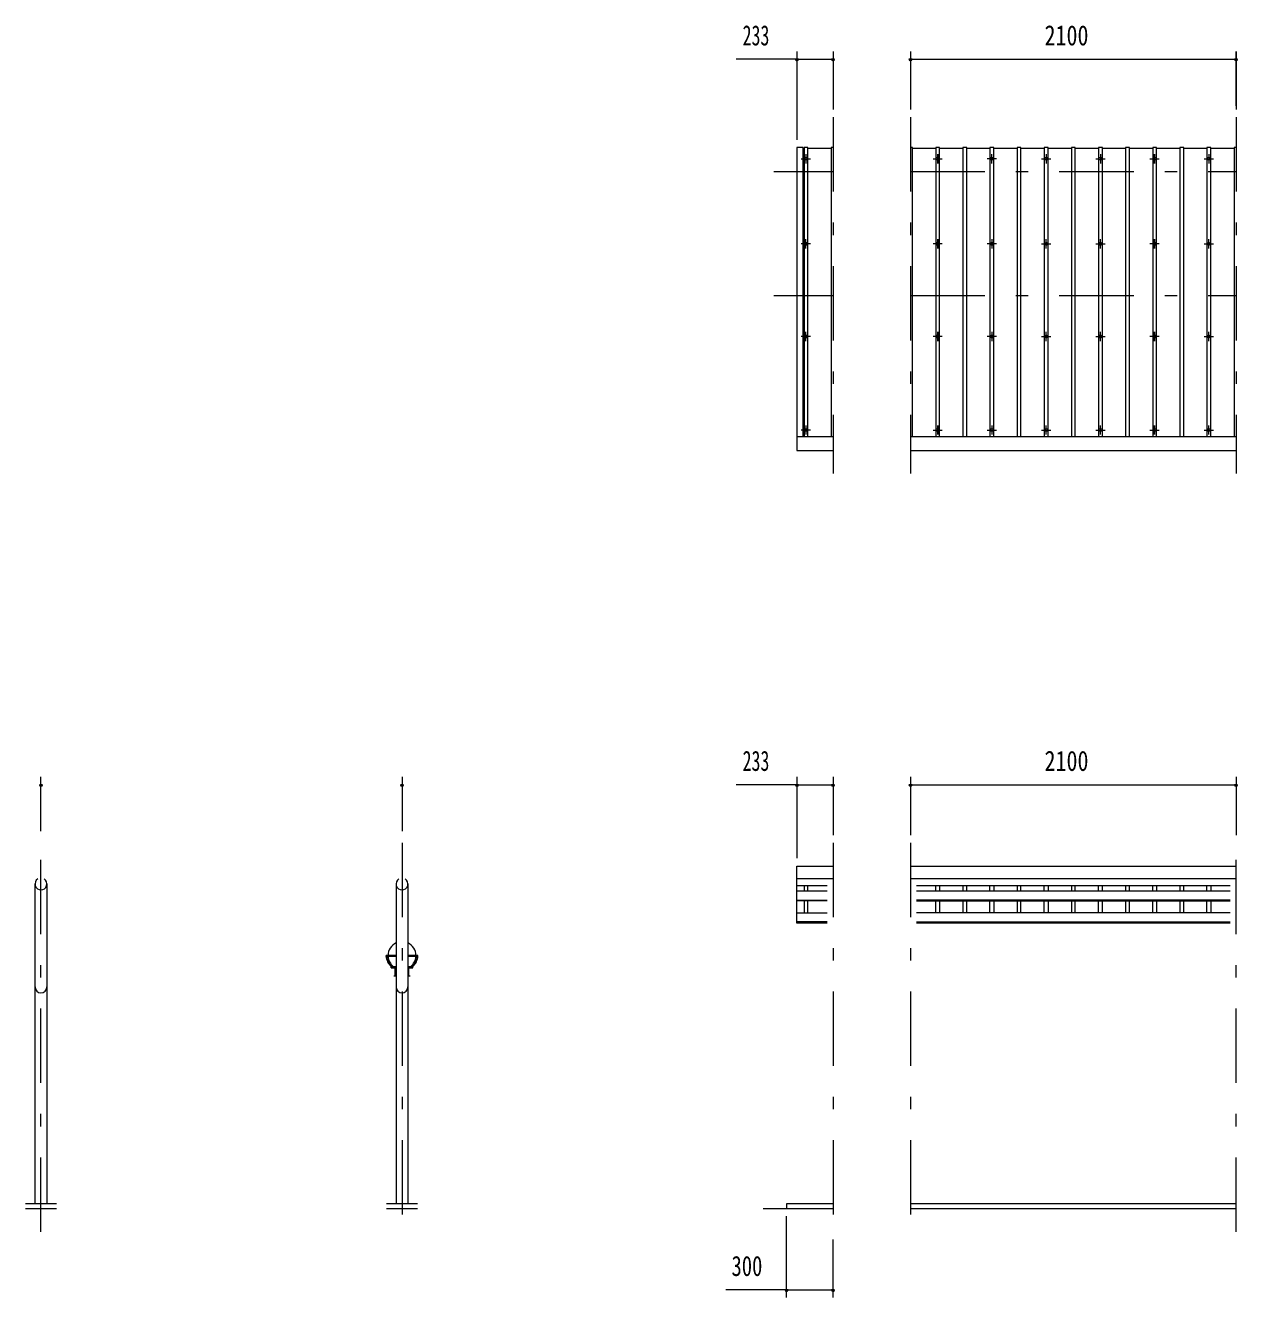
# Model space of a CAD drawing. Units: millimetres, scale not verified. Extents: x -23448 to 23452, y -10500 to 10500.
# Drawn here: x -23252 to -15431, y 1220 to 9430 of the extents above; entities that cross this region are included whole.
import ezdxf
from ezdxf.enums import TextEntityAlignment as Align

# ---------------------------------------------------------------- set-up
doc = ezdxf.new("R2010")
doc.units = ezdxf.units.MM
doc.header["$LTSCALE"] = 40
doc.linetypes.add('USER3', pattern=[24, 12, -5, 2, -5])
for name, color, linetype, lineweight in [('0-0_0', 7, 'Continuous', 18), ('0-2_1-0BOLD', 7, 'Continuous', 18), ('0-3_1-2CENTER', 3, 'USER3', 18), ('0-4_1-4THIN', 4, 'Continuous', 18), ('0-5_1-5DIM', 3, 'Continuous', 18)]:
    doc.layers.add(name, color=color, linetype=linetype, lineweight=lineweight)
doc.styles.add('ＭＳ ゴシック', font='')
doc.styles.get('ＭＳ ゴシック').set_extended_font_data('MS Gothic')

msp = doc.modelspace()

# ---------------------------------------------------------------- linework, layer by layer
at = {"layer": '0-0_0'}
for p, q in [((-20860.29, 3426.97), (-20924.64, 3426.97)), ((-20924.64, 3420.97), (-20924.64, 3426.97)), ((-20860.29, 3420.97), (-20924.64, 3420.97)), ((-20719.64, 3426.97), (-20783.99, 3426.97)), ((-20719.64, 3420.97), (-20783.99, 3420.97)), ((-20719.64, 3420.97), (-20719.64, 3426.97)), ((-20892.14, 3346.97), (-20860.29, 3346.97)), ((-20867.14, 3296.97), (-20867.14, 3346.97)), ((-20783.99, 3356.97), (-20752.14, 3356.97)), ((-20783.99, 3346.97), (-20752.14, 3346.97)), ((-20777.14, 3296.97), (-20777.14, 3346.97)), ((-20752.14, 3346.97), (-20752.14, 3356.97))]:
    msp.add_line(p, q, dxfattribs=at)
msp.add_lwpolyline([(-20892.14, 3346.97), (-20892.14, 3356.97), (-20860.29, 3356.97)], dxfattribs=at)
for start, end in [(115.07964, 180), (0, 64.91913), (183.82255, 231.05756), (308.94244, 356.17745)]:
    msp.add_arc((-20822.14, 3426.97), 90, start, end, dxfattribs=at)
for centre, major_axis, start_param, end_param in [((-20822.14, 3426.97), (102.47, 6.5), 3.1362923, 3.9034857), ((-20814.14, 3426.97), (102.47, 6.5), 3.1362923, 3.9034857), ((-20830.14, 3426.97), (-102.47, 6.5), 2.3796996, 3.146893), ((-20822.14, 3426.97), (-102.47, 6.5), 2.3796996, 3.146893)]:
    msp.add_ellipse(centre, major_axis=major_axis, ratio=0.92312, start_param=start_param, end_param=end_param, dxfattribs=at)
at = {"layer": '0-2_1-0BOLD'}
for p, q in [((-18040.69, 6774.16), (-18273.69, 6774.16)), ((-15440.69, 6774.16), (-17540.69, 6774.16)), ((-18273.69, 6687.67), (-18040.69, 6687.67)), ((-17540.69, 6687.67), (-15440.69, 6687.67)), ((-18273.69, 4004.86), (-18040.69, 4004.86)), ((-17540.69, 4004.86), (-15440.69, 4004.86)), ((-23190.02, 1824.67), (-23190.02, 3889.24)), ((-23113.73, 3889.24), (-23113.73, 1824.67)), ((-20860.29, 3889.24), (-20860.29, 1824.67)), ((-20783.99, 3889.24), (-20783.99, 1824.67)), ((-18040.69, 3921.21), (-18273.69, 3921.21)), ((-18273.69, 3880.02), (-18078.84, 3880.02)), ((-18078.84, 3876.47), (-18273.69, 3876.47)), ((-15440.69, 3921.21), (-17540.69, 3921.21)), ((-17502.54, 3880.02), (-15478.84, 3880.02)), ((-15478.84, 3876.47), (-17502.54, 3876.47)), ((-18273.69, 3844.26), (-18078.84, 3844.26)), ((-18273.69, 3785.43), (-18078.84, 3785.43)), ((-18078.84, 3779.53), (-18273.69, 3779.53)), ((-17502.54, 3844.26), (-15478.84, 3844.26)), ((-15478.84, 3785.43), (-17502.54, 3785.43)), ((-17502.54, 3779.53), (-15478.84, 3779.53)), ((-18273.69, 3701.81), (-18078.84, 3701.81)), ((-15478.84, 3701.81), (-17502.54, 3701.81)), ((-18078.84, 3644.17), (-18273.69, 3644.17)), ((-17502.54, 3644.17), (-15478.84, 3644.17)), ((-15478.84, 3635.83), (-17502.54, 3635.83)), ((-20872.14, 3294.67), (-20872.14, 3296.97)), ((-20872.14, 3296.97), (-20860.29, 3296.97)), ((-20860.29, 3294.67), (-20872.14, 3294.67)), ((-20783.99, 3296.97), (-20772.14, 3296.97)), ((-23051.87, 1824.67), (-23251.87, 1824.67)), ((-20722.14, 1824.67), (-20922.14, 1824.67)), ((-18340.69, 1824.67), (-18340.69, 1794.67)), ((-18040.69, 1824.67), (-18340.69, 1824.67)), ((-15440.69, 1824.67), (-17540.69, 1824.67)), ((-23251.87, 1794.67), (-23051.87, 1794.67)), ((-20922.14, 1794.67), (-20722.14, 1794.67)), ((-18490.69, 1794.67), (-18040.69, 1794.67)), ((-17540.69, 1794.67), (-15440.69, 1794.67))]:
    msp.add_line(p, q, dxfattribs=at)
for points in [[(-18233.69, 6774.16), (-18233.69, 8642.67), (-18273.69, 8642.67), (-18273.69, 6687.67)], [(-18078.84, 3635.83), (-18273.69, 3635.83), (-18273.69, 4004.86)], [(-20772.14, 3296.97), (-20772.14, 3294.67), (-20783.99, 3294.67)]]:
    msp.add_lwpolyline(points, dxfattribs=at)
for centre in [(-18215.69, 8570.29), (-17365.69, 8570.29), (-17365.69, 8570.29), (-17015.69, 8570.29), (-16665.69, 8570.29), (-16315.69, 8570.29), (-15965.69, 8570.29), (-15965.69, 8570.29), (-15615.69, 8570.29), (-18215.69, 8020.59), (-17365.69, 8020.59), (-17365.69, 8020.59), (-17015.69, 8020.59), (-16665.69, 8020.59), (-16315.69, 8020.59), (-15965.69, 8020.59), (-15965.69, 8020.59), (-15615.69, 8020.59), (-18215.69, 7422.81), (-17365.69, 7422.81), (-17365.69, 7422.81), (-17015.69, 7422.81), (-16665.69, 7422.81), (-16315.69, 7422.81), (-15965.69, 7422.81), (-15965.69, 7422.81), (-15615.69, 7422.81), (-18215.69, 6819.1), (-17365.69, 6819.1), (-17365.69, 6819.1), (-17015.69, 6819.1), (-16665.69, 6819.1), (-16315.69, 6819.1), (-15965.69, 6819.1), (-15965.69, 6819.1), (-15615.69, 6819.1)]:
    msp.add_circle(centre, 10, dxfattribs=at)
for centre, start, end in [((-23151.87, 3889.24), 123.05154, 56.94846), ((-20822.14, 3889.24), 123.05154, 56.94846), ((-23151.87, 3224.67), 180, 0), ((-20822.14, 3224.67), 180, 0)]:
    msp.add_arc(centre, 38.15, start, end, dxfattribs=at)
at = {"layer": '0-3_1-2CENTER'}
for p, q in [((-18040.69, 8837.68), (-18040.69, 6537.67)), ((-17540.69, 8837.68), (-17540.69, 6537.67)), ((-15440.69, 8837.68), (-15440.69, 6537.67)), ((-18245.69, 8570.29), (-18185.69, 8570.29)), ((-18215.69, 8600.28), (-18215.69, 8540.28)), ((-17395.69, 8570.29), (-17335.69, 8570.29)), ((-17365.69, 8540.28), (-17365.69, 8600.28)), ((-17365.69, 8600.28), (-17365.69, 8540.28)), ((-16985.69, 8570.29), (-17045.69, 8570.29)), ((-17015.69, 8540.28), (-17015.69, 8600.28)), ((-16695.69, 8570.29), (-16635.69, 8570.29)), ((-16665.69, 8600.28), (-16665.69, 8540.28)), ((-16345.69, 8570.29), (-16285.69, 8570.29)), ((-16315.69, 8600.28), (-16315.69, 8540.28)), ((-15995.69, 8570.29), (-15935.69, 8570.29)), ((-15965.69, 8540.28), (-15965.69, 8600.28)), ((-15965.69, 8600.28), (-15965.69, 8540.28)), ((-15645.69, 8570.29), (-15585.69, 8570.29)), ((-15615.69, 8600.28), (-15615.69, 8540.28)), ((-18423.69, 8487.67), (-18040.69, 8487.67)), ((-17540.69, 8487.67), (-15440.69, 8487.67)), ((-18215.69, 7990.59), (-18215.69, 8050.59)), ((-17365.69, 8050.59), (-17365.69, 7990.59)), ((-17365.69, 7990.59), (-17365.69, 8050.59)), ((-17015.69, 8050.59), (-17015.69, 7990.59)), ((-16665.69, 7990.59), (-16665.69, 8050.59)), ((-16315.69, 7990.59), (-16315.69, 8050.59)), ((-15965.69, 8050.59), (-15965.69, 7990.59)), ((-15965.69, 7990.59), (-15965.69, 8050.59)), ((-15615.69, 7990.59), (-15615.69, 8050.59)), ((-18185.69, 8020.59), (-18245.69, 8020.59)), ((-17335.69, 8020.59), (-17395.69, 8020.59)), ((-16985.69, 8020.59), (-17045.69, 8020.59)), ((-16695.69, 8020.59), (-16635.69, 8020.59)), ((-16345.69, 8020.59), (-16285.69, 8020.59)), ((-15935.69, 8020.59), (-15995.69, 8020.59)), ((-15645.69, 8020.59), (-15585.69, 8020.59)), ((-18423.69, 7687.67), (-18040.69, 7687.67)), ((-17540.69, 7687.67), (-15440.69, 7687.67)), ((-18185.69, 7422.81), (-18245.69, 7422.81)), ((-18215.69, 7392.8), (-18215.69, 7452.81)), ((-17335.69, 7422.81), (-17395.69, 7422.81)), ((-17365.69, 7452.81), (-17365.69, 7392.8)), ((-17365.69, 7392.8), (-17365.69, 7452.81)), ((-16985.69, 7422.81), (-17045.69, 7422.81)), ((-17015.69, 7452.81), (-17015.69, 7392.8)), ((-16695.69, 7422.81), (-16635.69, 7422.81)), ((-16665.69, 7392.8), (-16665.69, 7452.81)), ((-16345.69, 7422.81), (-16285.69, 7422.81)), ((-16315.69, 7392.8), (-16315.69, 7452.81)), ((-15935.69, 7422.81), (-15995.69, 7422.81)), ((-15965.69, 7452.81), (-15965.69, 7392.8)), ((-15965.69, 7392.8), (-15965.69, 7452.81)), ((-15645.69, 7422.81), (-15585.69, 7422.81)), ((-15615.69, 7392.8), (-15615.69, 7452.81)), ((-18185.69, 6819.1), (-18245.69, 6819.1)), ((-18215.69, 6849.1), (-18215.69, 6789.1)), ((-17395.69, 6819.1), (-17335.69, 6819.1)), ((-17365.69, 6849.1), (-17365.69, 6789.1)), ((-17365.69, 6789.1), (-17365.69, 6849.1)), ((-17045.69, 6819.1), (-16985.69, 6819.1)), ((-17015.69, 6849.1), (-17015.69, 6789.1)), ((-16695.69, 6819.1), (-16635.69, 6819.1)), ((-16665.69, 6789.1), (-16665.69, 6849.1)), ((-16345.69, 6819.1), (-16285.69, 6819.1)), ((-16315.69, 6789.1), (-16315.69, 6849.1)), ((-15995.69, 6819.1), (-15935.69, 6819.1)), ((-15965.69, 6849.1), (-15965.69, 6789.1)), ((-15965.69, 6789.1), (-15965.69, 6849.1)), ((-15645.69, 6819.1), (-15585.69, 6819.1)), ((-15615.69, 6789.1), (-15615.69, 6849.1)), ((-23151.87, 1644.67), (-23151.87, 4154.87)), ((-20822.14, 4154.87), (-20822.14, 1644.67)), ((-18040.69, 4154.87), (-18040.69, 1644.67)), ((-17540.69, 4154.87), (-17540.69, 1644.67)), ((-15440.69, 1644.67), (-15440.69, 4154.87))]:
    msp.add_line(p, q, dxfattribs=at)
at = {"layer": '0-4_1-4THIN'}
for p, q in [((-18228.19, 8638.43), (-18233.69, 8638.43)), ((-18203.19, 8638.43), (-18053.19, 8638.43)), ((-18053.19, 8642.67), (-18053.19, 6774.16)), ((-18053.19, 8642.67), (-18053.19, 6774.16)), ((-18040.69, 8642.67), (-18053.19, 8642.67)), ((-17528.19, 8642.67), (-17540.69, 8642.67)), ((-17528.19, 6774.16), (-17528.19, 8642.67)), ((-17528.19, 6774.16), (-17528.19, 8642.67)), ((-17528.19, 8638.43), (-17378.19, 8638.43)), ((-17378.19, 8642.67), (-17378.19, 6774.16)), ((-17353.19, 6774.16), (-17353.19, 8642.67)), ((-17353.19, 6774.16), (-17353.19, 8642.67)), ((-17353.19, 8638.43), (-17203.19, 8638.43)), ((-17178.19, 8638.43), (-17028.19, 8638.43)), ((-17003.19, 8638.43), (-16853.19, 8638.43)), ((-16828.19, 8638.43), (-16678.19, 8638.43)), ((-16653.19, 8638.43), (-16503.19, 8638.43)), ((-16478.19, 8638.43), (-16328.19, 8638.43)), ((-16303.19, 8638.43), (-16153.19, 8638.43)), ((-16153.19, 8642.67), (-16153.19, 6774.16)), ((-16153.19, 8642.67), (-16153.19, 6774.16)), ((-16128.19, 6774.16), (-16128.19, 8642.67)), ((-16128.19, 8638.43), (-15978.19, 8638.43)), ((-15978.19, 8642.67), (-15978.19, 6774.16)), ((-15978.19, 8642.67), (-15978.19, 6774.16)), ((-15953.19, 6774.16), (-15953.19, 8642.67)), ((-15953.19, 8638.43), (-15803.19, 8638.43)), ((-15778.19, 8638.43), (-15628.19, 8638.43)), ((-15603.19, 8638.43), (-15453.19, 8638.43)), ((-15453.19, 8642.67), (-15453.19, 6774.16)), ((-15440.69, 8642.67), (-15453.19, 8642.67)), ((-18228.19, 3876.47), (-18228.19, 3844.26)), ((-18203.2, 3844.26), (-18203.2, 3876.47)), ((-17378.19, 3844.26), (-17378.19, 3876.47)), ((-17353.2, 3876.47), (-17353.2, 3844.26)), ((-17203.19, 3876.47), (-17203.19, 3844.26)), ((-17178.2, 3844.26), (-17178.2, 3876.47)), ((-17028.19, 3844.26), (-17028.19, 3876.47)), ((-17003.2, 3876.47), (-17003.2, 3844.26)), ((-16853.19, 3876.47), (-16853.19, 3844.26)), ((-16828.2, 3844.26), (-16828.2, 3876.47)), ((-16678.19, 3844.26), (-16678.19, 3876.47)), ((-16653.2, 3876.47), (-16653.2, 3844.26)), ((-16503.19, 3876.47), (-16503.19, 3844.26)), ((-16478.2, 3844.26), (-16478.2, 3876.47)), ((-16328.19, 3844.26), (-16328.19, 3876.47)), ((-16303.2, 3876.47), (-16303.2, 3844.26)), ((-16153.19, 3876.47), (-16153.19, 3844.26)), ((-16128.2, 3844.26), (-16128.2, 3876.47)), ((-15978.19, 3844.26), (-15978.19, 3876.47)), ((-15953.2, 3876.47), (-15953.2, 3844.26)), ((-15803.19, 3876.47), (-15803.19, 3844.26)), ((-15778.2, 3844.26), (-15778.2, 3876.47)), ((-15628.19, 3844.26), (-15628.19, 3876.47)), ((-15603.2, 3876.47), (-15603.2, 3844.26)), ((-18228.19, 3779.53), (-18228.19, 3701.81)), ((-18203.2, 3701.81), (-18203.2, 3779.53)), ((-17378.19, 3701.81), (-17378.19, 3779.53)), ((-17353.2, 3779.53), (-17353.2, 3701.81)), ((-17203.19, 3779.53), (-17203.19, 3701.81)), ((-17178.2, 3701.81), (-17178.2, 3779.53)), ((-17028.19, 3701.81), (-17028.19, 3779.53)), ((-17003.2, 3779.53), (-17003.2, 3701.81)), ((-16853.19, 3779.53), (-16853.19, 3701.81)), ((-16828.2, 3701.81), (-16828.2, 3779.53)), ((-16678.19, 3701.81), (-16678.19, 3779.53)), ((-16653.2, 3779.53), (-16653.2, 3701.81)), ((-16503.19, 3779.53), (-16503.19, 3701.81)), ((-16478.2, 3701.81), (-16478.2, 3779.53)), ((-16328.19, 3701.81), (-16328.19, 3779.53)), ((-16303.2, 3779.53), (-16303.2, 3701.81)), ((-16153.19, 3779.53), (-16153.19, 3701.81)), ((-16128.2, 3701.81), (-16128.2, 3779.53)), ((-15978.19, 3701.81), (-15978.19, 3779.53)), ((-15953.2, 3779.53), (-15953.2, 3701.81)), ((-15803.19, 3779.53), (-15803.19, 3701.81)), ((-15778.2, 3701.81), (-15778.2, 3779.53)), ((-15628.19, 3701.81), (-15628.19, 3779.53)), ((-15603.2, 3779.53), (-15603.2, 3701.81))]:
    msp.add_line(p, q, dxfattribs=at)
for points in [[(-18203.19, 6774.16), (-18203.19, 8642.67), (-18228.19, 8642.67), (-18228.19, 6774.16)], [(-17353.19, 8642.67), (-17378.19, 8642.67), (-17378.19, 6774.16)], [(-17178.19, 6774.16), (-17178.19, 8642.67), (-17203.19, 8642.67), (-17203.19, 6774.16)], [(-17003.19, 6774.16), (-17003.19, 8642.67), (-17028.19, 8642.67), (-17028.19, 6774.16)], [(-16828.19, 6774.16), (-16828.19, 8642.67), (-16853.19, 8642.67), (-16853.19, 6774.16)], [(-16653.19, 6774.16), (-16653.19, 8642.67), (-16678.19, 8642.67), (-16678.19, 6774.16)], [(-16478.19, 6774.16), (-16478.19, 8642.67), (-16503.19, 8642.67), (-16503.19, 6774.16)], [(-16303.19, 6774.16), (-16303.19, 8642.67), (-16328.19, 8642.67), (-16328.19, 6774.16)], [(-16128.19, 6774.16), (-16128.19, 8642.67), (-16153.19, 8642.67)], [(-15953.19, 6774.16), (-15953.19, 8642.67), (-15978.19, 8642.67)], [(-15778.19, 6774.16), (-15778.19, 8642.67), (-15803.19, 8642.67), (-15803.19, 6774.16)], [(-15603.19, 6774.16), (-15603.19, 8642.67), (-15628.19, 8642.67), (-15628.19, 6774.16)]]:
    msp.add_lwpolyline(points, dxfattribs=at)
at = {"layer": '0-5_1-5DIM'}
for p, q in [((-18273.69, 9212.48), (-18666.19, 9212.48)), ((-18263.69, 9212.48), (-18283.69, 9212.48)), ((-18263.69, 9212.48), (-18283.69, 9212.48)), ((-18273.69, 9262.48), (-18273.69, 8762.48)), ((-18273.69, 9262.48), (-18273.69, 8692.67)), ((-18273.69, 9212.48), (-18040.69, 9212.48)), ((-18030.69, 9212.48), (-18050.69, 9212.48)), ((-18030.69, 9212.48), (-18050.69, 9212.48)), ((-18040.69, 9262.48), (-18040.69, 8912.48)), ((-18040.69, 9262.48), (-18040.69, 8887.68)), ((-17530.69, 9212.48), (-17550.69, 9212.48)), ((-17540.69, 9262.48), (-17540.69, 8887.68)), ((-17540.69, 9212.48), (-15440.69, 9212.48)), ((-15430.69, 9212.48), (-15450.69, 9212.48)), ((-15430.69, 9212.48), (-15450.69, 9212.48)), ((-15440.69, 8912.48), (-15440.69, 9262.48)), ((-15440.69, 9262.48), (-15440.69, 8887.68)), ((-23141.87, 4529.67), (-23161.87, 4529.67)), ((-23151.87, 4229.67), (-23151.87, 4579.68)), ((-20812.14, 4529.67), (-20832.14, 4529.67)), ((-20822.14, 4579.68), (-20822.14, 4229.67)), ((-18273.69, 4529.67), (-18666.19, 4529.67)), ((-18263.69, 4529.67), (-18283.69, 4529.67)), ((-18273.69, 4579.67), (-18273.69, 4054.86)), ((-18273.69, 4529.67), (-18040.69, 4529.67)), ((-18030.69, 4529.67), (-18050.69, 4529.67)), ((-18040.69, 4579.67), (-18040.69, 4204.87)), ((-17530.69, 4529.67), (-17550.69, 4529.67)), ((-17540.69, 4579.67), (-17540.69, 4204.87)), ((-17540.69, 4529.67), (-15440.69, 4529.67)), ((-15430.69, 4529.67), (-15450.69, 4529.67)), ((-15440.69, 4579.67), (-15440.69, 4204.87)), ((-18340.69, 1219.67), (-18340.69, 1744.67)), ((-18040.69, 1219.67), (-18040.69, 1594.67)), ((-18340.69, 1269.67), (-18733.19, 1269.67)), ((-18330.69, 1269.67), (-18350.69, 1269.67)), ((-18330.69, 1269.67), (-18350.69, 1269.67)), ((-18340.69, 1269.67), (-18040.69, 1269.67)), ((-18030.69, 1269.67), (-18050.69, 1269.67))]:
    msp.add_line(p, q, dxfattribs=at)
for centre in [(-18273.69, 9212.48), (-18273.69, 9212.48), (-18040.69, 9212.48), (-18040.69, 9212.48), (-17540.69, 9212.48), (-15440.69, 9212.48), (-15440.69, 9212.48), (-23151.87, 4529.67), (-20822.14, 4529.67), (-18273.69, 4529.67), (-18040.69, 4529.67), (-17540.69, 4529.67), (-15440.69, 4529.67), (-18340.69, 1269.67), (-18340.69, 1269.67), (-18040.69, 1269.67)]:
    msp.add_arc(centre, 10, 180, 0, dxfattribs=at)

# ---------------------------------------------------------------- texts
at = {"layer": '0-5_1-5DIM', "color": 7, "style": 'ＭＳ ゴシック'}
for s, width, p in [('233', 0.65, (-18624.36, 9262.48)), ('2100', 0.8, (-16676.08, 9262.48)), ('233', 0.65, (-18624.36, 4579.67)), ('2100', 0.8, (-16676.08, 4579.67)), ('300', 0.75, (-18696.04, 1319.67))]:
    msp.add_text(s, height=130.2, dxfattribs=dict(at, width=width)).set_placement(p, align=Align.BOTTOM_LEFT)

doc.saveas('drawing.dxf')
